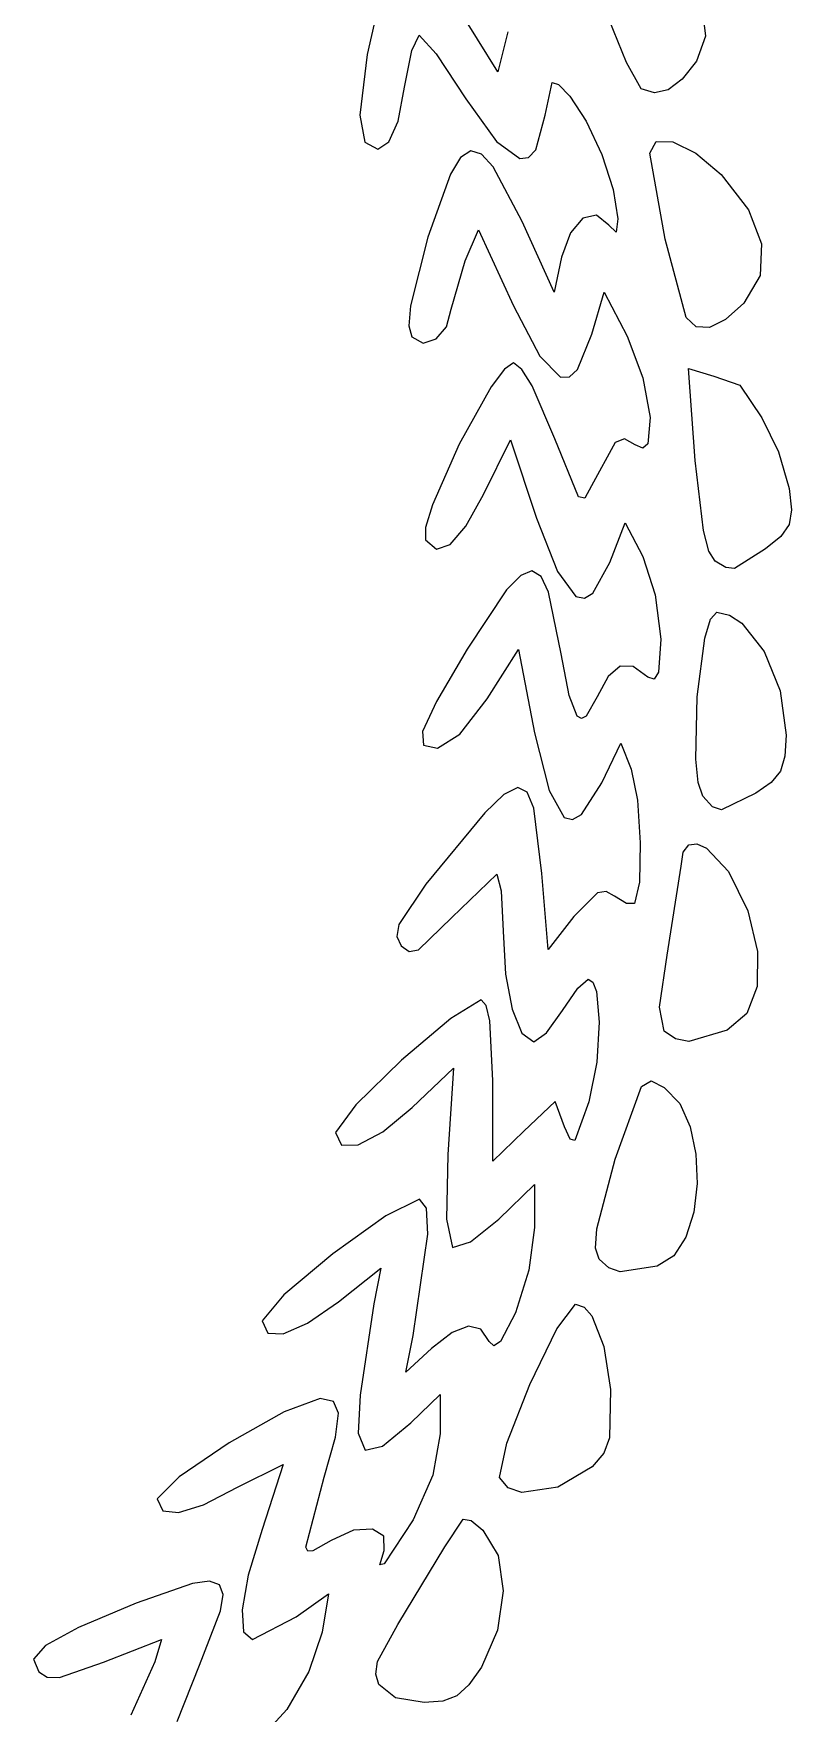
# Model space of a CAD drawing. Extents: x 11 to 143, y 15 to 147.
# Drawn here: x 117.9 to 143.4, y 43.6 to 100.1 of the extents above; entities that cross this region are included whole.
import ezdxf

# ---------------------------------------------------------------- set-up
doc = ezdxf.new("R2010")
doc.units = 0

msp = doc.modelspace()

# ---------------------------------------------------------------- linework, layer by layer
at = {"layer": 'Image'}
for p, q in [((129.77593, 102.298842), (129.115909, 99.38815)), ((133.515207, 98.803887), (132.145371, 101.008748)), ((137.850031, 99.127196), (137.119263, 100.919001)), ((140.399502, 100.930612), (140.510209, 100.003102)), ((130.621317, 99.524726), (130.871123, 100.038609)), ((130.871123, 100.038609), (131.440058, 99.411141)), ((133.850942, 100.150184), (133.515207, 98.803887)), ((130.381872, 98.289221), (130.621317, 99.524726)), ((140.510209, 100.003102), (140.200714, 99.169986)), ((129.115909, 99.38815), (128.878335, 97.3448)), ((131.440058, 99.411141), (132.446763, 97.902546)), ((138.342749, 98.238484), (137.850031, 99.127196)), ((140.200714, 99.169986), (139.724925, 98.566673)), ((135.109145, 97.34917), (135.346024, 98.444171)), ((135.346024, 98.444171), (135.559029, 98.380126)), ((135.559029, 98.380126), (135.936438, 97.986469)), ((139.724925, 98.566673), (139.251688, 98.207822)), ((130.158667, 97.148054), (130.381872, 98.289221)), ((132.446763, 97.902546), (133.476118, 96.460648)), ((135.936438, 97.986469), (136.494357, 97.15339)), ((138.788473, 98.097178), (138.342749, 98.238484)), ((138.342749, 98.238484), (138.342749, 98.238484)), ((139.251688, 98.207822), (138.788473, 98.097178)), ((128.878335, 97.3448), (129.043736, 96.43792)), ((134.794263, 96.186672), (135.109145, 97.34917)), ((129.855461, 96.451116), (130.158667, 97.148054)), ((136.494357, 97.15339), (137.013966, 96.027554)), ((129.043736, 96.43792), (129.480926, 96.210405)), ((129.480926, 96.210405), (129.855461, 96.451116)), ((132.608437, 96.145262), (132.264819, 95.922012)), ((132.969126, 96.039382), (132.608437, 96.145262)), ((133.476118, 96.460648), (134.25427, 95.889594)), ((134.553221, 95.929786), (134.794263, 96.186672)), ((138.63692, 96.069716), (138.85272, 96.468932)), ((138.85272, 96.468932), (139.411834, 96.456438)), ((139.411834, 96.456438), (140.18183, 96.071803)), ((140.18183, 96.071803), (141.030277, 95.354598)), ((132.264819, 95.922012), (131.920363, 95.366648)), ((133.364794, 95.607358), (132.969126, 96.039382)), ((134.332692, 93.77681), (133.364794, 95.607358)), ((134.25427, 95.889594), (134.553221, 95.929786)), ((137.013966, 96.027554), (137.400126, 94.850809)), ((139.152639, 93.18191), (138.63692, 96.069716)), ((131.920363, 95.366648), (131.157312, 93.247644)), ((141.030277, 95.354598), (141.952248, 94.16435)), ((137.400126, 94.850809), (137.557702, 93.865007)), ((136.379789, 93.886434), (135.960388, 93.394715)), ((136.839464, 93.990996), (136.379789, 93.886434)), ((137.256011, 93.651829), (136.839464, 93.990996)), ((137.557702, 93.865007), (137.499805, 93.412448)), ((141.952248, 94.16435), (142.392677, 93.01696)), ((131.157312, 93.247644), (130.575294, 90.939713)), ((132.414203, 92.446717), (132.86243, 93.497871)), ((132.86243, 93.497871), (134.044706, 90.932895)), ((135.414299, 91.395563), (134.332692, 93.77681)), ((135.960388, 93.394715), (135.664661, 92.57241)), ((137.499805, 93.412448), (137.256011, 93.651829)), ((139.856293, 90.538439), (139.152639, 93.18191)), ((142.392677, 93.01696), (142.34373, 91.956616)), ((131.950061, 90.8214), (132.414203, 92.446717)), ((135.664661, 92.57241), (135.414299, 91.395563)), ((142.34373, 91.956616), (141.797573, 91.027502)), ((136.687764, 89.984455), (137.094835, 91.395563)), ((137.094835, 91.395563), (137.865878, 89.910314)), ((141.797573, 91.027502), (141.18033, 90.474315)), ((130.575294, 90.939713), (130.521198, 90.265337)), ((131.792972, 90.231098), (131.950061, 90.8214)), ((134.044706, 90.932895), (134.934832, 89.245723)), ((140.196759, 90.226525), (139.856293, 90.538439)), ((139.856293, 90.538439), (139.856293, 90.538439)), ((141.18033, 90.474315), (140.642415, 90.206236)), ((130.521198, 90.265337), (130.62205, 89.891912)), ((130.62205, 89.891912), (131.00794, 89.681646)), ((131.438589, 89.822944), (131.792972, 90.231098)), ((136.195467, 88.793354), (136.687764, 89.984455)), ((137.865878, 89.910314), (138.403386, 88.512444)), ((140.642415, 90.206236), (140.196759, 90.226525)), ((131.00794, 89.681646), (131.438589, 89.822944)), ((133.74381, 88.810075), (133.295178, 88.205547)), ((134.050813, 89.0133), (133.74381, 88.810075)), ((134.326484, 88.789745), (134.050813, 89.0133)), ((134.674883, 88.245522), (134.326484, 88.789745)), ((134.934832, 89.245723), (135.631454, 88.539826)), ((135.926231, 88.548028), (136.195467, 88.793354)), ((140.156119, 85.73309), (139.937398, 88.832376)), ((139.937398, 88.832376), (140.786461, 88.570836)), ((133.295178, 88.205547), (132.219461, 86.286191)), ((135.441477, 86.4668), (134.674883, 88.245522)), ((135.631454, 88.539826), (135.926231, 88.548028)), ((138.403386, 88.512444), (138.64753, 87.177222)), ((140.786461, 88.570836), (141.661575, 88.264922)), ((141.661575, 88.264922), (142.403643, 87.16222)), ((138.64753, 87.177222), (138.569169, 86.294525)), ((142.403643, 87.16222), (142.969459, 86.028334)), ((136.230092, 84.510716), (135.441477, 86.4668)), ((132.219461, 86.286191), (131.316539, 84.242433)), ((133.041455, 84.591573), (133.941905, 86.430629)), ((133.941905, 86.430629), (134.819342, 83.797824)), ((137.462252, 86.343123), (136.676199, 84.884655)), ((137.777606, 86.457698), (137.462252, 86.343123)), ((138.13916, 86.254226), (137.777606, 86.457698)), ((138.399942, 86.144709), (138.13916, 86.254226)), ((138.569169, 86.294525), (138.399942, 86.144709)), ((142.969459, 86.028334), (143.324354, 84.788349)), ((140.437512, 83.382811), (140.156119, 85.73309)), ((136.676199, 84.884655), (136.449316, 84.4662)), ((143.324354, 84.788349), (143.399615, 84.071586)), ((131.316539, 84.242433), (131.0839, 83.482406)), ((132.441343, 83.524294), (133.041455, 84.591573)), ((136.449316, 84.4662), (136.230092, 84.510716)), ((134.819342, 83.797824), (135.527593, 81.992878)), ((143.399615, 84.071586), (143.323693, 83.575431)), ((131.0839, 83.482406), (131.079287, 83.061479)), ((131.910546, 82.910609), (132.441343, 83.524294)), ((137.283845, 82.296038), (137.802208, 83.634463)), ((137.802208, 83.634463), (138.395951, 82.505456)), ((140.623562, 82.679268), (140.437512, 83.382811)), ((143.048971, 83.178618), (142.52783, 82.759881)), ((143.323693, 83.575431), (143.048971, 83.178618)), ((131.079287, 83.061479), (131.454661, 82.754882)), ((131.454661, 82.754882), (131.910546, 82.910609)), ((140.828794, 82.34578), (140.623562, 82.679268)), ((142.52783, 82.759881), (141.478941, 82.10411)), ((134.667469, 82.018046), (134.288075, 81.866314)), ((134.972304, 81.830858), (134.667469, 82.018046)), ((135.527593, 81.992878), (136.147599, 81.15728)), ((136.719603, 81.266507), (137.283845, 82.296038)), ((138.395951, 82.505456), (138.815437, 81.210445)), ((141.190361, 82.133807), (140.828794, 82.34578)), ((140.828794, 82.34578), (140.828794, 82.34578)), ((141.478941, 82.10411), (141.190361, 82.133807)), ((134.288075, 81.866314), (133.812842, 81.376764)), ((135.223862, 81.303647), (134.972304, 81.830858)), ((133.812842, 81.376764), (132.489736, 79.388623)), ((135.652265, 79.224745), (135.223862, 81.303647)), ((136.147599, 81.15728), (136.437086, 81.095323)), ((136.437086, 81.095323), (136.719603, 81.266507)), ((138.815437, 81.210445), (138.99974, 79.719997)), ((140.48903, 79.75851), (140.675599, 80.393565)), ((140.675599, 80.393565), (140.887331, 80.630438)), ((140.887331, 80.630438), (141.313651, 80.530127)), ((141.313651, 80.530127), (141.731243, 80.258322)), ((141.731243, 80.258322), (142.48092, 79.305229)), ((138.99974, 79.719997), (138.924753, 78.608073)), ((140.228518, 77.783514), (140.48903, 79.75851)), ((132.489736, 79.388623), (131.454618, 77.628306)), ((133.161219, 77.713987), (134.211899, 79.376963)), ((134.211899, 79.376963), (134.758133, 76.569848)), ((135.917406, 77.822411), (135.652265, 79.224745)), ((142.48092, 79.305229), (143.017726, 77.981154)), ((137.631511, 78.808758), (137.230273, 78.470498)), ((138.073506, 78.800154), (137.631511, 78.808758)), ((138.566364, 78.448636), (138.073506, 78.800154)), ((138.924753, 78.608073), (138.78249, 78.373421)), ((137.230273, 78.470498), (136.85969, 77.781424)), ((138.78249, 78.373421), (138.566364, 78.448636)), ((131.454618, 77.628306), (130.983198, 76.618189)), ((132.234636, 76.527053), (133.161219, 77.713987)), ((136.190316, 77.134384), (135.917406, 77.822411)), ((136.85969, 77.781424), (136.496058, 77.130707)), ((140.180069, 75.684764), (140.228518, 77.783514)), ((143.017726, 77.981154), (143.223024, 76.496093)), ((136.337517, 77.048874), (136.190316, 77.134384)), ((136.496058, 77.130707), (136.337517, 77.048874)), ((130.983198, 76.618189), (131.015908, 76.158729)), ((131.493179, 76.050382), (132.234636, 76.527053)), ((134.758133, 76.569848), (135.240859, 74.634017)), ((143.223024, 76.496093), (143.182118, 75.788581)), ((131.015908, 76.158729), (131.493179, 76.050382)), ((137.020567, 74.891058), (137.663157, 76.226139)), ((137.663157, 76.226139), (138.007059, 75.344197)), ((143.182118, 75.788581), (143.028559, 75.285372)), ((138.007059, 75.344197), (138.216614, 74.306635)), ((140.258578, 74.895017), (140.180069, 75.684764)), ((143.028559, 75.285372), (142.716091, 74.898075)), ((134.187393, 74.728606), (133.723706, 74.500278)), ((134.508885, 74.573061), (134.187393, 74.728606)), ((135.240859, 74.634017), (135.755543, 73.726229)), ((136.33713, 73.820553), (137.020567, 74.891058)), ((140.417955, 74.441574), (140.258578, 74.895017)), ((142.716091, 74.898075), (142.198456, 74.538298)), ((133.723706, 74.500278), (133.079587, 73.884531)), ((134.726422, 74.037186), (134.508885, 74.573061)), ((135.002587, 71.838625), (134.726422, 74.037186)), ((138.216614, 74.306635), (138.314066, 72.871432)), ((140.744608, 74.085228), (140.417955, 74.441574)), ((140.417955, 74.441574), (140.417955, 74.441574)), ((141.041305, 73.976648), (140.744608, 74.085228)), ((142.198456, 74.538298), (141.041305, 73.976648)), ((133.079587, 73.884531), (131.09709, 71.476602)), ((135.755543, 73.726229), (136.035789, 73.649748)), ((136.035789, 73.649748), (136.33713, 73.820553)), ((138.314066, 72.871432), (138.286605, 71.5442)), ((139.687899, 72.080989), (139.759088, 72.552151)), ((139.759088, 72.552151), (139.943822, 72.799227)), ((139.943822, 72.799227), (140.215223, 72.840177)), ((140.215223, 72.840177), (140.546414, 72.692963)), ((140.546414, 72.692963), (141.280654, 71.905887)), ((131.973522, 70.361408), (133.481385, 71.816421)), ((133.481385, 71.816421), (133.634395, 71.253212)), ((135.21691, 69.282171), (135.002587, 71.838625)), ((139.220357, 69.091314), (139.687899, 72.080989)), ((141.280654, 71.905887), (141.931518, 70.581687)), ((131.09709, 71.476602), (130.189584, 70.119193)), ((133.634395, 71.253212), (133.698036, 69.899113)), ((137.160775, 71.232777), (136.873198, 71.188921)), ((137.44672, 71.073919), (137.160775, 71.232777)), ((138.286605, 71.5442), (138.12142, 70.830553)), ((136.873198, 71.188921), (136.080966, 70.386231)), ((137.851862, 70.83068), (137.44672, 71.073919)), ((138.12142, 70.830553), (137.851862, 70.83068)), ((130.189584, 70.119193), (130.120988, 69.718969)), ((130.847994, 69.274891), (131.973522, 70.361408)), ((136.080966, 70.386231), (135.21691, 69.282171)), ((141.931518, 70.581687), (142.258159, 69.212306)), ((130.120988, 69.718969), (130.269144, 69.404226)), ((133.698036, 69.899113), (133.779695, 68.456422)), ((130.269144, 69.404226), (130.529415, 69.209581)), ((130.529415, 69.209581), (130.847994, 69.274891)), ((138.960568, 67.342619), (139.220357, 69.091314)), ((142.258159, 69.212306), (142.242129, 68.038609)), ((133.779695, 68.456422), (134.001598, 67.270813)), ((135.694429, 67.230317), (136.205904, 67.977764)), ((136.205904, 67.977764), (136.557721, 68.288649)), ((136.557721, 68.288649), (136.719266, 68.178045)), ((136.719266, 68.178045), (136.835993, 67.87256)), ((136.835993, 67.87256), (136.934059, 66.834897)), ((142.242129, 68.038609), (141.895951, 67.1325)), ((132.958514, 67.583093), (131.938413, 66.964119)), ((133.123126, 67.402867), (132.958514, 67.583093)), ((133.244498, 66.876504), (133.123126, 67.402867)), ((134.001598, 67.270813), (134.329135, 66.467573)), ((139.121877, 66.533678), (138.960568, 67.342619)), ((131.938413, 66.964119), (130.280542, 65.561428)), ((133.345271, 64.871263), (133.244498, 66.876504)), ((135.152567, 66.48287), (135.694429, 67.230317)), ((136.934059, 66.834897), (136.850054, 65.491567)), ((141.895951, 67.1325), (141.232146, 66.56588)), ((134.329135, 66.467573), (134.727693, 66.171985)), ((134.727693, 66.171985), (135.152567, 66.48287)), ((139.497112, 66.273326), (139.121877, 66.533678)), ((139.121877, 66.533678), (139.121877, 66.533678)), ((139.948922, 66.191527), (139.497112, 66.273326)), ((141.232146, 66.56588), (139.948922, 66.191527)), ((130.280542, 65.561428), (128.735432, 64.05637)), ((130.639843, 63.967128), (132.021104, 65.290043)), ((132.021104, 65.290043), (131.834615, 62.379823)), ((136.850054, 65.491567), (136.582116, 64.158479)), ((133.345271, 62.15943), (133.345271, 64.871263)), ((137.467016, 62.229439), (138.35438, 64.671095)), ((138.35438, 64.671095), (138.683033, 64.863881)), ((138.683033, 64.863881), (139.121639, 64.643619)), ((139.121639, 64.643619), (139.638487, 64.09867)), ((128.735432, 64.05637), (128.053611, 63.130296)), ((129.645363, 63.146126), (130.639843, 63.967128)), ((135.442668, 64.168864), (134.393969, 63.164147)), ((135.763123, 63.318344), (135.442668, 64.168864)), ((136.582116, 64.158479), (136.110561, 62.852831)), ((139.638487, 64.09867), (139.992379, 63.31858)), ((135.951577, 62.895222), (135.763123, 63.318344)), ((139.992379, 63.31858), (140.186757, 62.391369)), ((128.053611, 63.130296), (128.260916, 62.698158)), ((128.821944, 62.713285), (129.645363, 63.146126)), ((134.393969, 63.164147), (133.345271, 62.15943)), ((136.110561, 62.852831), (135.951577, 62.895222)), ((128.260916, 62.698158), (128.821944, 62.713285)), ((131.834615, 62.379823), (131.795143, 60.208002)), ((136.849489, 59.878302), (137.467016, 62.229439)), ((140.186757, 62.391369), (140.225063, 61.40506)), ((133.55214, 60.204315), (134.756368, 61.371507)), ((134.756368, 61.371507), (134.756368, 59.929721)), ((140.225063, 61.40506), (140.110741, 60.447673)), ((130.879913, 60.880325), (129.752901, 60.318333)), ((131.119717, 60.580689), (130.879913, 60.880325)), ((131.163306, 59.699121), (131.119717, 60.580689)), ((129.752901, 60.318333), (127.965769, 59.040818)), ((131.795143, 60.208002), (131.998014, 59.253362)), ((132.598868, 59.443505), (133.55214, 60.204315)), ((134.756368, 59.929721), (134.563958, 58.493502)), ((140.110741, 60.447673), (139.847231, 59.607232)), ((130.666669, 56.294221), (131.163306, 59.699121)), ((131.998014, 59.253362), (132.598868, 59.443505)), ((136.808759, 59.23353), (136.849489, 59.878302)), ((139.847231, 59.607232), (139.437977, 58.971759)), ((127.965769, 59.040818), (126.311769, 57.660473)), ((136.934572, 58.865883), (136.808759, 59.23353)), ((137.252245, 58.573223), (136.934572, 58.865883)), ((136.934572, 58.865883), (136.934572, 58.865883)), ((139.437977, 58.971759), (138.886422, 58.629274)), ((128.150469, 57.429274), (129.583591, 58.564329)), ((129.583591, 58.564329), (129.342667, 57.359702)), ((134.563958, 58.493502), (134.115773, 57.052267)), ((137.631659, 58.442513), (137.252245, 58.573223)), ((138.886422, 58.629274), (137.631659, 58.442513)), ((126.311769, 57.660473), (125.584157, 56.789993)), ((127.10985, 56.707033), (128.150469, 57.429274)), ((129.342667, 57.359702), (128.881877, 54.284371)), ((135.505264, 56.521463), (136.134965, 57.352537)), ((136.134965, 57.352537), (136.419468, 57.248817)), ((136.419468, 57.248817), (136.677841, 56.956765)), ((125.584157, 56.789993), (125.771932, 56.373752)), ((126.298751, 56.350646), (127.10985, 56.707033)), ((132.528629, 56.611104), (131.979255, 56.391743)), ((132.942456, 56.512032), (132.528629, 56.611104)), ((134.115773, 57.052267), (133.605383, 56.091136)), ((134.596105, 54.6501), (135.505264, 56.521463)), ((136.677841, 56.956765), (137.087188, 55.92232)), ((125.771932, 56.373752), (126.298751, 56.350646)), ((130.421406, 55.059499), (130.666669, 56.294221)), ((131.979255, 56.391743), (131.288709, 55.853248)), ((133.226359, 56.09523), (132.942456, 56.512032)), ((133.387352, 55.94221), (133.226359, 56.09523)), ((133.605383, 56.091136), (133.387352, 55.94221)), ((131.288709, 55.853248), (130.421406, 55.059499)), ((137.087188, 55.92232), (137.304979, 54.478506)), ((128.881877, 54.284371), (128.821459, 53.005557)), ((130.59193, 53.361614), (131.581372, 54.30956)), ((131.581372, 54.30956), (131.581372, 52.983462)), ((133.816598, 52.671236), (134.596105, 54.6501)), ((137.304979, 54.478506), (137.273188, 52.854626)), ((126.324665, 53.721976), (124.480857, 52.680851)), ((127.534602, 54.177557), (126.324665, 53.721976)), ((127.990834, 54.073754), (127.534602, 54.177557)), ((128.161134, 53.680264), (127.990834, 54.073754)), ((128.051753, 52.873962), (128.161134, 53.680264)), ((129.631771, 52.568306), (130.59193, 53.361614)), ((124.480857, 52.680851), (122.794367, 51.542609)), ((127.668944, 51.531727), (128.051753, 52.873962)), ((128.821459, 53.005557), (129.056519, 52.441578)), ((129.056519, 52.441578), (129.631771, 52.568306)), ((131.581372, 52.983462), (131.328402, 51.592143)), ((133.575855, 51.517661), (133.816598, 52.671236)), ((137.273188, 52.854626), (137.089167, 52.336431)), ((137.089167, 52.336431), (136.695795, 51.871579)), ((122.794367, 51.542609), (122.056384, 50.795675)), ((124.759415, 51.19382), (126.289712, 51.954602)), ((126.289712, 51.954602), (125.584157, 49.767839)), ((127.059919, 49.174642), (127.668944, 51.531727)), ((131.328402, 51.592143), (130.665907, 50.095242)), ((133.861585, 51.16933), (133.575855, 51.517661)), ((133.575855, 51.517661), (133.575855, 51.517661)), ((136.695795, 51.871579), (135.540761, 51.195828)), ((123.616305, 50.603805), (124.759415, 51.19382)), ((134.327606, 51.015236), (133.861585, 51.16933)), ((135.540761, 51.195828), (134.327606, 51.015236)), ((122.056384, 50.795675), (122.238479, 50.400858)), ((122.238479, 50.400858), (122.767223, 50.338193)), ((122.767223, 50.338193), (123.616305, 50.603805)), ((125.584157, 49.767839), (125.121199, 48.2284)), ((128.659136, 49.743882), (127.905711, 49.401296)), ((129.296683, 49.783966), (128.659136, 49.743882)), ((129.684508, 49.547218), (129.296683, 49.783966)), ((130.665907, 50.095242), (129.691409, 48.619232)), ((131.733582, 49.182124), (132.348331, 50.111261)), ((132.348331, 50.111261), (132.622734, 50.066529)), ((132.622734, 50.066529), (133.017913, 49.744807)), ((133.017913, 49.744807), (133.531762, 48.88873)), ((127.129057, 49.042356), (127.059919, 49.174642)), ((127.905711, 49.401296), (127.29149, 49.050243)), ((129.688771, 49.05931), (129.684508, 49.547218)), ((130.153952, 46.577664), (131.733582, 49.182124)), ((127.29149, 49.050243), (127.129057, 49.042356)), ((129.551785, 48.581925), (129.688771, 49.05931)), ((129.691409, 48.619232), (129.551785, 48.581925)), ((133.531762, 48.88873), (133.692462, 47.703325)), ((125.121199, 48.2284), (124.9106, 47.061835)), ((123.241296, 47.957489), (121.340502, 47.294239)), ((123.812659, 48.029103), (123.241296, 47.957489)), ((124.151246, 47.907869), (123.812659, 48.029103)), ((124.271991, 47.579158), (124.151246, 47.907869)), ((124.189831, 47.028341), (124.271991, 47.579158)), ((126.732823, 46.833553), (127.814015, 47.603431)), ((127.814015, 47.603431), (127.604351, 46.311425)), ((133.692462, 47.703325), (133.502336, 46.386249)), ((121.340502, 47.294239), (119.405558, 46.471721)), ((123.476528, 45.201869), (124.189831, 47.028341)), ((124.9106, 47.061835), (124.95702, 46.322231)), ((119.405558, 46.471721), (118.297774, 45.869842)), ((125.265117, 46.063677), (126.732823, 46.833553)), ((129.467548, 45.332868), (130.153952, 46.577664)), ((133.502336, 46.386249), (132.96371, 45.135163)), ((118.297774, 45.869842), (117.8934, 45.400977)), ((120.250743, 45.306525), (122.196201, 46.063677)), ((122.196201, 46.063677), (121.969225, 45.316821)), ((124.95702, 46.322231), (125.265117, 46.063677)), ((127.604351, 46.311425), (127.159603, 44.994175)), ((117.8934, 45.400977), (118.068682, 44.977498)), ((118.766849, 44.793999), (120.250743, 45.306525)), ((121.969225, 45.316821), (121.163155, 43.52119)), ((129.406874, 44.906047), (129.467548, 45.332868)), ((118.068682, 44.977498), (118.355237, 44.804126)), ((118.355237, 44.804126), (118.766849, 44.793999)), ((122.724455, 43.313274), (123.476528, 45.201869)), ((127.159603, 44.994175), (126.418698, 43.718189)), ((129.515537, 44.549196), (129.406874, 44.906047)), ((132.96371, 45.135163), (132.546975, 44.540892)), ((130.075782, 44.104891), (129.515537, 44.549196)), ((129.515537, 44.549196), (129.515537, 44.549196)), ((131.040964, 43.946997), (130.075782, 44.104891)), ((132.141151, 44.177862), (131.66592, 43.996441)), ((132.546975, 44.540892), (132.141151, 44.177862)), ((126.418698, 43.718189), (125.691279, 42.920721)), ((131.66592, 43.996441), (131.040964, 43.946997))]:
    msp.add_line(p, q, dxfattribs=at)

doc.saveas('drawing.dxf')
